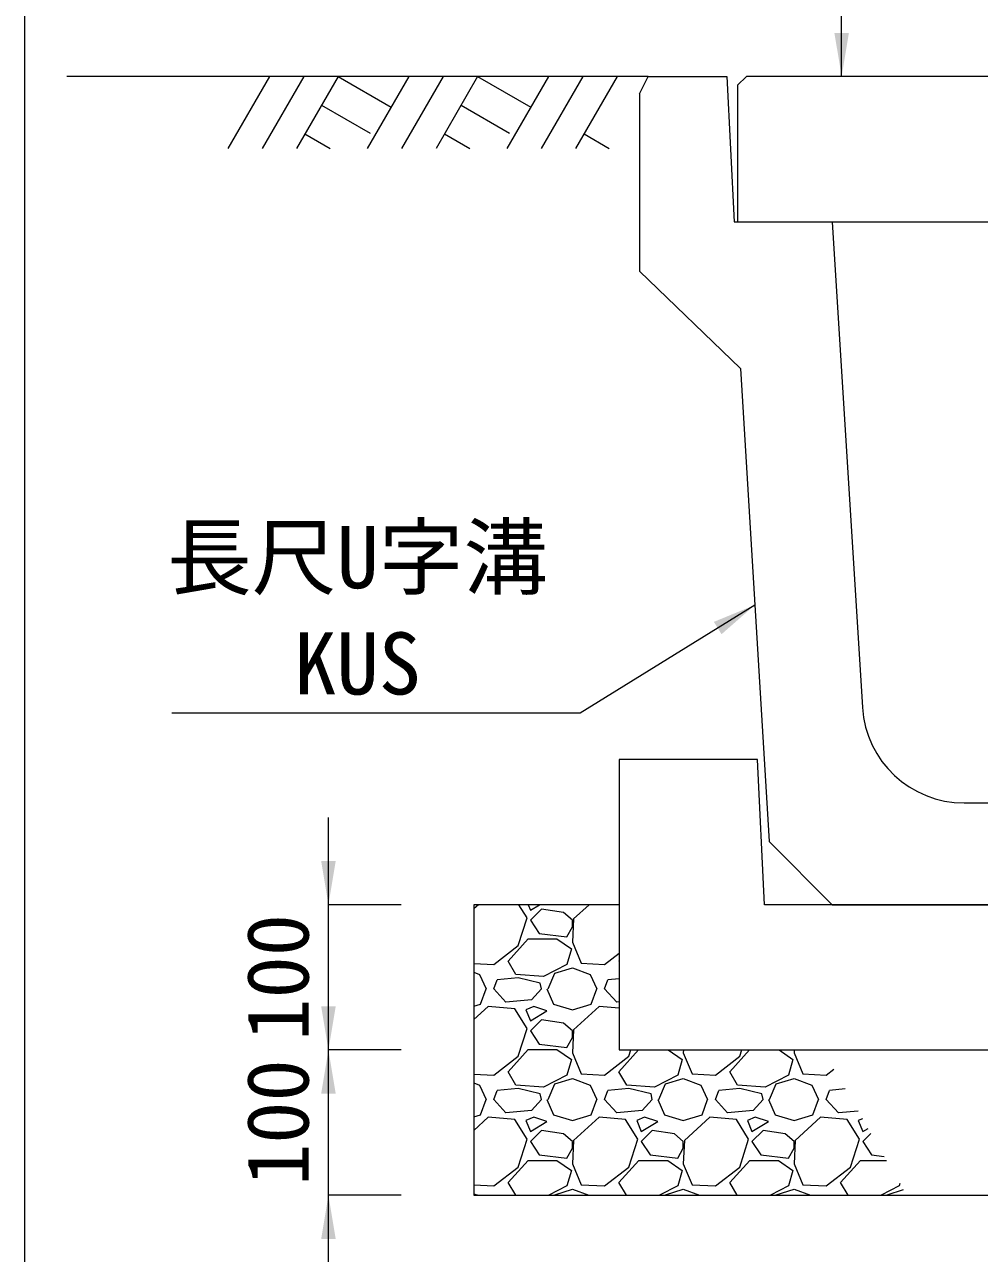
# Model space of a CAD drawing. Units: millimetres at full size, sheet at 1:40. Extents: x 206103 to 244503, y 883348 to 903496.
# Drawn here: x 217303 to 217960, y 887608 to 888454 of the extents above; entities that cross this region are included whole.
import ezdxf
from ezdxf.enums import TextEntityAlignment as Align

# ---------------------------------------------------------------- set-up
doc = ezdxf.new("R2010")
doc.units = ezdxf.units.MM
doc.header["$LTSCALE"] = 40
for name, color, linetype, lineweight in [('0_2', 7, 'Continuous', 20), ('図枠', 5, 'Continuous', 13), ('基礎ブロック', 2, 'Continuous', 13), ('基礎材', 7, 'Continuous', 15), ('寸法線', 7, 'Continuous', 13), ('引出線', 4, 'Continuous', 13), ('本体', 2, 'Continuous', 13), ('ﾊｯﾁﾝｸﾞ', 7, 'Continuous', 5)]:
    doc.layers.add(name, color=color, linetype=linetype, lineweight=lineweight)
doc.styles.add('ＭＳ ゴシック', font='')
doc.styles.get('ＭＳ ゴシック').set_extended_font_data('MS Gothic')

# ---------------------------------------------------------------- blocks, each defined once
blk = doc.blocks.new('filled_arrow')
at = {"color": 0, "linetype": 'Continuous', "lineweight": -2}
blk.add_solid([(7.5, 1.25), (0, 0), (7.5, -1.25)], dxfattribs=at)

msp = doc.modelspace()

# ---------------------------------------------------------------- linework, layer by layer
at = {"layer": '0_2'}
msp.add_line((217732.16, 888418.33), (217332.16, 888418.33), dxfattribs=at)
at = {"layer": '図枠'}
msp.add_line((217303.21, 903148.33), (217303.21, 883448.33), dxfattribs=at)
at = {"layer": '基礎ブロック'}
for p, q in [((217807.21, 887948.33), (217712.21, 887948.33)), ((217712.21, 887948.33), (217712.21, 887848.33)), ((217812.21, 887848.33), (217807.21, 887948.33)), ((217712.21, 887848.33), (217712.21, 887748.33)), ((218474.21, 887848.33), (217812.21, 887848.33)), ((217712.21, 887748.33), (218574.21, 887748.33))]:
    msp.add_line(p, q, dxfattribs=at)
at = {"layer": '基礎材'}
for p, q in [((217612.21, 887848.33), (217612.21, 887648.33)), ((217612.21, 887648.33), (218674.21, 887648.33))]:
    msp.add_line(p, q, dxfattribs=at)
at = {"layer": '基礎材', "lineweight": 13}
msp.add_line((217712.21, 887848.33), (217612.21, 887848.33), dxfattribs=at)
at = {"layer": '寸法線'}
for p, q in [((217865.21, 888418.33), (217865.21, 889218.33)), ((218321.16, 888418.33), (217865.21, 888418.33)), ((217512.21, 887688.33), (217512.21, 887908.33)), ((217562.21, 887848.33), (217512.21, 887848.33)), ((217512.21, 887588.33), (217512.21, 887808.33)), ((217562.21, 887748.33), (217512.21, 887748.33)), ((217562.21, 887748.33), (217512.21, 887748.33)), ((217562.21, 887648.33), (217512.21, 887648.33))]:
    msp.add_line(p, q, dxfattribs=at)
at = {"layer": '引出線'}
msp.add_lwpolyline([(217805.46, 888054.53), (217685.25, 887980.08), (217404.41, 887980.08)], dxfattribs=at)
at = {"layer": '本体'}
for p, q in [((217726.16, 888406.33), (217732.16, 888418.33)), ((217732.16, 888418.33), (217786.16, 888418.33)), ((217786.16, 888418.33), (217791.16, 888318.33)), ((217726.16, 888406.33), (217726.16, 888284.33)), ((217791.16, 888318.33), (217858.66, 888318.33)), ((217858.66, 888318.33), (217879.55, 887983.96)), ((217726.16, 888284.33), (217795.66, 888217.33)), ((217795.66, 888217.33), (217815.26, 887891.73)), ((217949.42, 887918.33), (218167.89, 887918.33)), ((217858.66, 887848.33), (217815.26, 887891.73)), ((217858.66, 887848.33), (218258.66, 887848.33))]:
    msp.add_line(p, q, dxfattribs=at)
at = {"layer": '本体', "lineweight": 20}
msp.add_lwpolyline([(217793.66, 888318.33), (218323.66, 888318.33), (218323.66, 888412.33), (218317.66, 888418.33), (217799.66, 888418.33), (217793.66, 888412.33)], close=True, dxfattribs=at)
at = {"layer": '本体'}
msp.add_arc((217949.42, 887988.33), 70, 183.57633, 270, dxfattribs=at)
at = {"layer": 'ﾊｯﾁﾝｸﾞ', "lineweight": 9}
for p, q in [((217471.6, 888418.33), (217442.95, 888368.71)), ((217495.22, 888418.33), (217466.57, 888368.71)), ((217518.84, 888418.33), (217490.19, 888368.71)), ((217518.84, 888418.33), (217555.41, 888397.22)), ((217567.6, 888418.33), (217538.95, 888368.71)), ((217591.22, 888418.33), (217562.57, 888368.71)), ((217614.84, 888418.33), (217586.19, 888368.71)), ((217614.84, 888418.33), (217651.41, 888397.22)), ((217663.59, 888418.33), (217634.95, 888368.71)), ((217687.22, 888418.33), (217658.57, 888368.71)), ((217710.84, 888418.33), (217682.19, 888368.71)), ((217507.42, 888398.55), (217540.83, 888379.26)), ((217603.42, 888398.55), (217636.83, 888379.26)), ((217496, 888378.76), (217513.41, 888368.71)), ((217591.99, 888378.76), (217609.41, 888368.71)), ((217688, 888378.76), (217705.41, 888368.71))]:
    msp.add_line(p, q, dxfattribs=at)
at = {"layer": 'ﾊｯﾁﾝｸﾞ'}
for p, q in [((217615.39, 887848.33), (217612.21, 887845.42)), ((217648.8, 887839.25), (217643.26, 887848.33)), ((217649.59, 887848.33), (217651.09, 887844.58)), ((217651.09, 887844.58), (217657.33, 887848.33)), ((217691.59, 887848.33), (217680.81, 887838.49)), ((217642.71, 887820.2), (217648.8, 887839.25)), ((217658.71, 887845.35), (217651.09, 887837.73)), ((217673.95, 887843.06), (217658.71, 887845.35)), ((217680.05, 887837.73), (217673.95, 887843.06)), ((217651.09, 887837.73), (217657.19, 887828.58)), ((217676.24, 887826.3), (217680.05, 887833.15)), ((217680.81, 887838.49), (217680.05, 887822.49)), ((217680.05, 887833.15), (217680.05, 887837.73)), ((217635.85, 887809.53), (217649.57, 887824.77)), ((217649.57, 887824.77), (217669.38, 887824.77)), ((217657.19, 887828.58), (217676.24, 887826.3)), ((217669.38, 887824.77), (217679.28, 887817.91)), ((217680.05, 887822.49), (217686.14, 887808.01)), ((217625.94, 887807.25), (217642.71, 887820.2)), ((217679.28, 887817.91), (217676.24, 887807.25)), ((217702.14, 887807.25), (217712.21, 887815.02)), ((217612.21, 887807.9), (217625.94, 887807.25)), ((217641.18, 887800.39), (217635.85, 887809.53)), ((217676.24, 887807.25), (217660.23, 887798.86)), ((217667.85, 887801.15), (217680.05, 887804.96)), ((217680.05, 887804.96), (217692.24, 887800.39)), ((217686.14, 887808.01), (217702.14, 887807.25)), ((217712.05, 887809.53), (217712.21, 887809.7)), ((217712.21, 887809.27), (217712.05, 887809.53)), ((217612.21, 887801.83), (217616.04, 887800.39)), ((217616.04, 887800.39), (217620.61, 887790.48)), ((217625.94, 887790.48), (217628.23, 887796.58)), ((217642.71, 887798.1), (217628.23, 887796.58)), ((217660.23, 887798.86), (217641.18, 887800.39)), ((217657.95, 887794.29), (217642.71, 887798.1)), ((217663.28, 887790.48), (217667.85, 887801.15)), ((217692.24, 887800.39), (217696.81, 887790.48)), ((217702.14, 887790.48), (217704.43, 887796.58)), ((217712.21, 887797.4), (217704.43, 887796.58)), ((217616.8, 887779.81), (217620.61, 887790.48)), ((217634.33, 887781.34), (217625.94, 887790.48)), ((217658.71, 887790.48), (217651.85, 887782.86)), ((217658.71, 887790.48), (217657.95, 887794.29)), ((217662.52, 887790.48), (217667.09, 887779.81)), ((217693, 887779.81), (217696.81, 887790.48)), ((217710.53, 887781.34), (217702.14, 887790.48)), ((217612.21, 887778.46), (217616.8, 887779.81)), ((217651.85, 887782.86), (217634.33, 887781.34)), ((217667.09, 887779.81), (217680.05, 887776)), ((217680.05, 887776), (217693, 887779.81)), ((217712.21, 887781.48), (217710.53, 887781.34)), ((217622.13, 887778.29), (217612.21, 887769.22)), ((217640.42, 887776.77), (217622.13, 887778.29)), ((217648.8, 887763.05), (217640.42, 887776.77)), ((217653.38, 887778.29), (217648.04, 887776)), ((217648.04, 887776), (217651.09, 887768.38)), ((217651.09, 887768.38), (217662.52, 887775.24)), ((217662.52, 887775.24), (217653.38, 887778.29)), ((217698.33, 887778.29), (217680.81, 887762.29)), ((217712.21, 887777.13), (217698.33, 887778.29)), ((217642.71, 887744), (217648.8, 887763.05)), ((217658.71, 887769.15), (217651.09, 887761.53)), ((217673.95, 887766.86), (217658.71, 887769.15)), ((217680.05, 887761.53), (217673.95, 887766.86)), ((217651.09, 887761.53), (217657.19, 887752.38)), ((217676.24, 887750.1), (217680.05, 887756.95)), ((217680.81, 887762.29), (217680.05, 887746.29)), ((217680.05, 887756.95), (217680.05, 887761.53)), ((217635.85, 887733.33), (217649.57, 887748.57)), ((217649.57, 887748.57), (217669.38, 887748.57)), ((217657.19, 887752.38), (217676.24, 887750.1)), ((217669.38, 887748.57), (217679.28, 887741.71)), ((217680.05, 887746.29), (217686.14, 887731.81)), ((217712.05, 887733.33), (217725.55, 887748.33)), ((217718.91, 887744), (217720.29, 887748.33)), ((217745.93, 887748.33), (217755.48, 887741.71)), ((217756.34, 887748.33), (217756.25, 887746.29)), ((217756.25, 887746.29), (217762.34, 887731.81)), ((217788.25, 887733.33), (217801.75, 887748.33)), ((217795.11, 887744), (217796.49, 887748.33)), ((217822.13, 887748.33), (217831.68, 887741.71)), ((217832.54, 887748.33), (217832.45, 887746.29)), ((217832.45, 887746.29), (217838.54, 887731.81)), ((217625.94, 887731.05), (217642.71, 887744)), ((217679.28, 887741.71), (217676.24, 887731.05)), ((217702.14, 887731.05), (217718.91, 887744)), ((217755.48, 887741.71), (217752.44, 887731.05)), ((217778.34, 887731.05), (217795.11, 887744)), ((217831.68, 887741.71), (217828.64, 887731.05)), ((217612.21, 887731.7), (217625.94, 887731.05)), ((217641.18, 887724.19), (217635.85, 887733.33)), ((217676.24, 887731.05), (217660.23, 887722.66)), ((217686.14, 887731.81), (217702.14, 887731.05)), ((217717.38, 887724.19), (217712.05, 887733.33)), ((217752.44, 887731.05), (217736.43, 887722.66)), ((217762.34, 887731.81), (217778.34, 887731.05)), ((217793.58, 887724.19), (217788.25, 887733.33)), ((217828.64, 887731.05), (217812.63, 887722.66)), ((217838.54, 887731.81), (217854.54, 887731.05)), ((217854.54, 887731.05), (217859.84, 887735.14)), ((217612.21, 887725.63), (217616.04, 887724.19)), ((217616.04, 887724.19), (217620.61, 887714.28)), ((217625.94, 887714.28), (217628.23, 887720.38)), ((217642.71, 887721.9), (217628.23, 887720.38)), ((217660.23, 887722.66), (217641.18, 887724.19)), ((217657.95, 887718.09), (217642.71, 887721.9)), ((217663.28, 887714.28), (217667.85, 887724.95)), ((217667.85, 887724.95), (217680.05, 887728.76)), ((217680.05, 887728.76), (217692.24, 887724.19)), ((217692.24, 887724.19), (217696.81, 887714.28)), ((217702.14, 887714.28), (217704.43, 887720.38)), ((217718.91, 887721.9), (217704.43, 887720.38)), ((217736.43, 887722.66), (217717.38, 887724.19)), ((217734.15, 887718.09), (217718.91, 887721.9)), ((217739.48, 887714.28), (217744.05, 887724.95)), ((217744.05, 887724.95), (217756.25, 887728.76)), ((217756.25, 887728.76), (217768.44, 887724.19)), ((217768.44, 887724.19), (217773.01, 887714.28)), ((217778.34, 887714.28), (217780.63, 887720.38)), ((217795.11, 887721.9), (217780.63, 887720.38)), ((217812.63, 887722.66), (217793.58, 887724.19)), ((217810.35, 887718.09), (217795.11, 887721.9)), ((217815.68, 887714.28), (217820.25, 887724.95)), ((217820.25, 887724.95), (217832.45, 887728.76)), ((217832.45, 887728.76), (217844.64, 887724.19)), ((217844.64, 887724.19), (217849.21, 887714.28)), ((217854.54, 887714.28), (217856.83, 887720.38)), ((217867.7, 887721.52), (217856.83, 887720.38)), ((217616.8, 887703.61), (217620.61, 887714.28)), ((217634.33, 887705.14), (217625.94, 887714.28)), ((217658.71, 887714.28), (217651.85, 887706.66)), ((217658.71, 887714.28), (217657.95, 887718.09)), ((217662.52, 887714.28), (217667.09, 887703.61)), ((217693, 887703.61), (217696.81, 887714.28)), ((217710.53, 887705.14), (217702.14, 887714.28)), ((217734.91, 887714.28), (217728.05, 887706.66)), ((217734.91, 887714.28), (217734.15, 887718.09)), ((217738.72, 887714.28), (217743.29, 887703.61)), ((217769.2, 887703.61), (217773.01, 887714.28)), ((217786.73, 887705.14), (217778.34, 887714.28)), ((217811.11, 887714.28), (217804.25, 887706.66)), ((217811.11, 887714.28), (217810.35, 887718.09)), ((217814.92, 887714.28), (217819.49, 887703.61)), ((217845.4, 887703.61), (217849.21, 887714.28)), ((217862.93, 887705.14), (217854.54, 887714.28)), ((217612.21, 887702.26), (217616.8, 887703.61)), ((217651.85, 887706.66), (217634.33, 887705.14)), ((217667.09, 887703.61), (217680.05, 887699.8)), ((217680.05, 887699.8), (217693, 887703.61)), ((217728.05, 887706.66), (217710.53, 887705.14)), ((217743.29, 887703.61), (217756.25, 887699.8)), ((217756.25, 887699.8), (217769.2, 887703.61)), ((217804.25, 887706.66), (217786.73, 887705.14)), ((217819.49, 887703.61), (217832.45, 887699.8)), ((217832.45, 887699.8), (217845.4, 887703.61)), ((217876.48, 887706.32), (217862.93, 887705.14)), ((217622.13, 887702.09), (217612.21, 887693.02)), ((217640.42, 887700.57), (217622.13, 887702.09)), ((217648.8, 887686.85), (217640.42, 887700.57)), ((217653.38, 887702.09), (217648.04, 887699.8)), ((217648.04, 887699.8), (217651.09, 887692.18)), ((217651.09, 887692.18), (217662.52, 887699.04)), ((217662.52, 887699.04), (217653.38, 887702.09)), ((217698.33, 887702.09), (217680.81, 887686.09)), ((217716.62, 887700.57), (217698.33, 887702.09)), ((217725, 887686.85), (217716.62, 887700.57)), ((217729.58, 887702.09), (217724.24, 887699.8)), ((217724.24, 887699.8), (217727.29, 887692.18)), ((217727.29, 887692.18), (217738.72, 887699.04)), ((217738.72, 887699.04), (217729.58, 887702.09)), ((217774.53, 887702.09), (217757.01, 887686.09)), ((217792.82, 887700.57), (217774.53, 887702.09)), ((217801.2, 887686.85), (217792.82, 887700.57)), ((217805.78, 887702.09), (217800.44, 887699.8)), ((217800.44, 887699.8), (217803.49, 887692.18)), ((217803.49, 887692.18), (217814.92, 887699.04)), ((217814.92, 887699.04), (217805.78, 887702.09)), ((217850.73, 887702.09), (217833.21, 887686.09)), ((217869.02, 887700.57), (217850.73, 887702.09)), ((217877.4, 887686.85), (217869.02, 887700.57)), ((217879.52, 887701.04), (217876.64, 887699.8)), ((217876.64, 887699.8), (217879.69, 887692.18)), ((217642.71, 887667.8), (217648.8, 887686.85)), ((217658.71, 887692.95), (217651.09, 887685.33)), ((217673.95, 887690.66), (217658.71, 887692.95)), ((217680.05, 887685.33), (217673.95, 887690.66)), ((217718.91, 887667.8), (217725, 887686.85)), ((217734.91, 887692.95), (217727.29, 887685.33)), ((217750.15, 887690.66), (217734.91, 887692.95)), ((217756.25, 887685.33), (217750.15, 887690.66)), ((217795.11, 887667.8), (217801.2, 887686.85)), ((217811.11, 887692.95), (217803.49, 887685.33)), ((217826.35, 887690.66), (217811.11, 887692.95)), ((217832.45, 887685.33), (217826.35, 887690.66)), ((217871.31, 887667.8), (217877.4, 887686.85)), ((217879.69, 887692.18), (217883.36, 887694.39)), ((217885.34, 887690.97), (217879.69, 887685.33)), ((217651.09, 887685.33), (217657.19, 887676.18)), ((217676.24, 887673.9), (217680.05, 887680.75)), ((217680.81, 887686.09), (217680.05, 887670.09)), ((217680.05, 887680.75), (217680.05, 887685.33)), ((217727.29, 887685.33), (217733.39, 887676.18)), ((217752.44, 887673.9), (217756.25, 887680.75)), ((217757.01, 887686.09), (217756.25, 887670.09)), ((217756.25, 887680.75), (217756.25, 887685.33)), ((217803.49, 887685.33), (217809.59, 887676.18)), ((217828.64, 887673.9), (217832.45, 887680.75)), ((217833.21, 887686.09), (217832.45, 887670.09)), ((217832.45, 887680.75), (217832.45, 887685.33)), ((217879.69, 887685.33), (217885.79, 887676.18)), ((217635.85, 887657.13), (217649.57, 887672.37)), ((217649.57, 887672.37), (217669.38, 887672.37)), ((217657.19, 887676.18), (217676.24, 887673.9)), ((217669.38, 887672.37), (217679.28, 887665.51)), ((217680.05, 887670.09), (217686.14, 887655.61)), ((217712.05, 887657.13), (217725.77, 887672.37)), ((217725.77, 887672.37), (217745.58, 887672.37)), ((217733.39, 887676.18), (217752.44, 887673.9)), ((217745.58, 887672.37), (217755.48, 887665.51)), ((217756.25, 887670.09), (217762.34, 887655.61)), ((217788.25, 887657.13), (217801.97, 887672.37)), ((217801.97, 887672.37), (217821.78, 887672.37)), ((217809.59, 887676.18), (217828.64, 887673.9)), ((217821.78, 887672.37), (217831.68, 887665.51)), ((217832.45, 887670.09), (217838.54, 887655.61)), ((217864.45, 887657.13), (217878.17, 887672.37)), ((217878.17, 887672.37), (217896.08, 887672.37)), ((217885.79, 887676.18), (217894.48, 887675.14)), ((217625.94, 887654.85), (217642.71, 887667.8)), ((217679.28, 887665.51), (217676.24, 887654.85)), ((217702.14, 887654.85), (217718.91, 887667.8)), ((217755.48, 887665.51), (217752.44, 887654.85)), ((217778.34, 887654.85), (217795.11, 887667.8)), ((217831.68, 887665.51), (217828.64, 887654.85)), ((217854.54, 887654.85), (217871.31, 887667.8)), ((217612.21, 887655.5), (217625.94, 887654.85)), ((217640.99, 887648.33), (217635.85, 887657.13)), ((217676.24, 887654.85), (217663.8, 887648.33)), ((217686.14, 887655.61), (217702.14, 887654.85)), ((217717.19, 887648.33), (217712.05, 887657.13)), ((217752.44, 887654.85), (217740, 887648.33)), ((217762.34, 887655.61), (217778.34, 887654.85)), ((217793.39, 887648.33), (217788.25, 887657.13)), ((217828.64, 887654.85), (217816.2, 887648.33)), ((217838.54, 887655.61), (217854.54, 887654.85)), ((217869.59, 887648.33), (217864.45, 887657.13)), ((217904.84, 887654.85), (217892.4, 887648.33)), ((217905.29, 887656.42), (217904.84, 887654.85)), ((217612.21, 887649.43), (217615.13, 887648.33)), ((217667.68, 887648.33), (217667.85, 887648.75)), ((217667.85, 887648.75), (217680.05, 887652.56)), ((217680.05, 887652.56), (217691.33, 887648.33)), ((217743.88, 887648.33), (217744.05, 887648.75)), ((217744.05, 887648.75), (217756.25, 887652.56)), ((217756.25, 887652.56), (217767.53, 887648.33)), ((217820.08, 887648.33), (217820.25, 887648.75)), ((217820.25, 887648.75), (217832.45, 887652.56)), ((217832.45, 887652.56), (217843.73, 887648.33)), ((217896.28, 887648.33), (217896.45, 887648.75)), ((217896.45, 887648.75), (217907.69, 887652.26))]:
    msp.add_line(p, q, dxfattribs=at)

# ---------------------------------------------------------------- block references
at = {"layer": '寸法線', "xscale": 4, "yscale": 4}
for p, rotation in [((217865.21, 888418.33), 90), ((217512.21, 887848.33), 90), ((217512.21, 887748.33), 90), ((217512.21, 887748.33), 270), ((217512.21, 887648.33), 270)]:
    msp.add_blockref('filled_arrow', p, dxfattribs=dict(at, rotation=rotation))
at = {"layer": '引出線', "xscale": 4, "yscale": 4, "rotation": 211.8}
msp.add_blockref('filled_arrow', (217805.46, 888054.53), dxfattribs=at)

# ---------------------------------------------------------------- texts
at = {"layer": '寸法線', "style": 'ＭＳ ゴシック'}
for p in [(217477.21, 887798.33), (217477.21, 887698.33)]:
    msp.add_text('100', height=42.72, rotation=90, dxfattribs=at).set_placement(p, align=Align.MIDDLE_CENTER)
at = {"layer": '引出線', "style": 'ＭＳ ゴシック'}
for s, p in [('長尺U字溝', (217401.21, 888053.32)), ('KUS', (217488.62, 887980.19))]:
    msp.add_text(s, height=42.72, dxfattribs=at).set_placement(p, align=Align.BOTTOM_LEFT)

doc.saveas('drawing.dxf')
